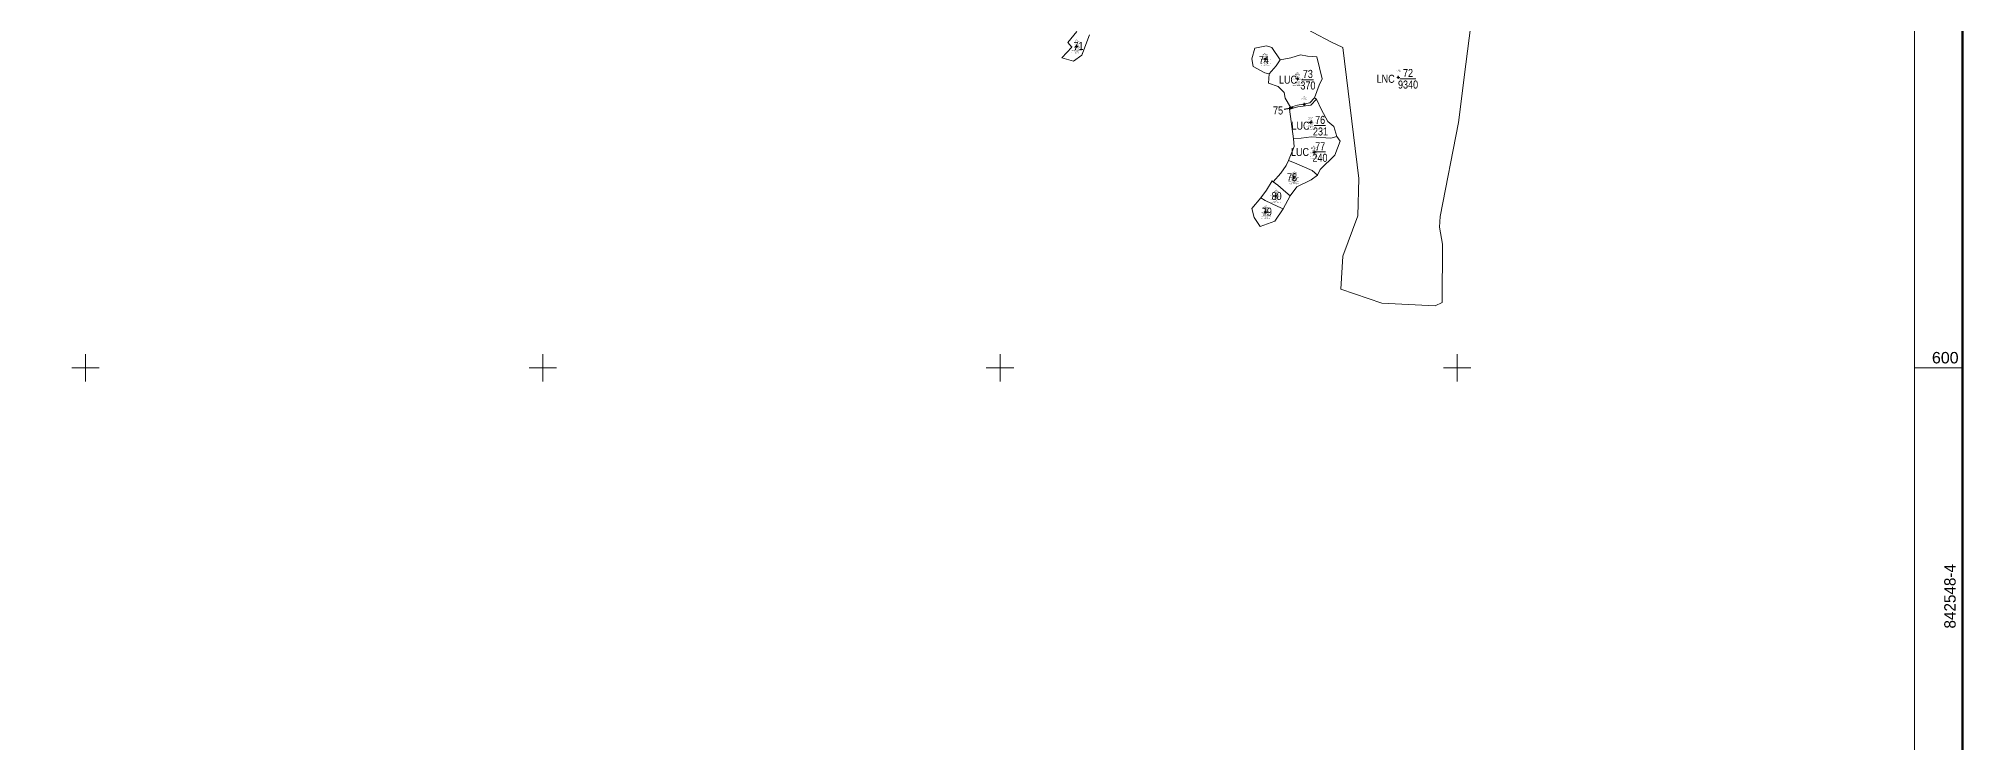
# Model space of a CAD drawing. Header units: metres. Extents: x 546779 to 548236, y 1839578 to 1841294.
# Drawn here: x 547379 to 548221, y 1840436 to 1840744 of the extents above; entities that cross this region are included whole.
import ezdxf
from ezdxf.enums import TextEntityAlignment as Align

# ---------------------------------------------------------------- set-up
doc = ezdxf.new("R2010")
doc.units = ezdxf.units.M
doc.header["$MEASUREMENT"] = 0
for name, color, linetype, lineweight in [('Level 10', 7, 'Continuous', 0), ('Level 11', 7, 'Continuous', 0), ('Level 13', 7, 'Continuous', 0), ('Level 15', 7, 'Continuous', 0), ('Level 56', 7, 'Continuous', 0), ('Level 60', 7, 'Continuous', 0), ('Level 61', 7, 'Continuous', 0)]:
    doc.layers.add(name, color=color, linetype=linetype, lineweight=lineweight)
doc.styles.add('Style-VHarial', font='VHarial.shx')
doc.styles.add('Style-vnarialNarrowI', font='vnarialNarrowI.shx')
doc.styles.add('Style-Vnavan', font='Vnavan.shx')
doc.styles.add('Style-Vntimei', font='Vntimei.shx')
doc.dimstyles.get("Standard").update_dxf_attribs({"dimtxt": 0.18, "dimasz": 0.18, "dimexe": 0.18, "dimexo": 0.0625, "dimgap": 0.09, "dimtad": 0, "dimtih": 1, "dimtoh": 1, "dimdec": 4, "dimzin": 0, "dimdsep": 46, "dimtxsty": 'Standard', "dimcen": 0.09, "dimadec": 0, "dimazin": 0, "dimtfac": 1, "dimtdec": 4, "dimtofl": 0, "dimtmove": 0, "dimatfit": 3, "dimfxl": 1, "dimtolj": 1, "dimtzin": 0, "dimarcsym": 0})

# ---------------------------------------------------------------- blocks, each defined once
blk = doc.blocks.new('N_THUA_91')
at = {"layer": 'Level 13', "color": 230, "linetype": 'Continuous', "lineweight": 0, "style": 'Style-vnarialNarrowI', "width": 0.98572}
blk.add_text('71', height=3.5, dxfattribs=at).set_placement((0.3, 0), align=Align.MIDDLE_CENTER)
blk = doc.blocks.new('N_THUA_92')
at = {"layer": 'Level 13', "color": 230, "linetype": 'Continuous', "lineweight": 13, "flags": 128}
blk.add_lwpolyline([(-1.43, 0), (5.55, 0)], dxfattribs=at)
at = {"layer": 'Level 13', "color": 230, "linetype": 'Continuous', "lineweight": 0, "style": 'Style-vnarialNarrowI', "width": 0.98572}
blk.add_text('LNC ', height=3.5, dxfattribs=at).set_placement((-2.56, 0), align=Align.MIDDLE_RIGHT)
blk.add_text('72', height=3.5, dxfattribs=at).set_placement((2.18, 0.78), align=Align.CENTER)
blk.add_text('9340', height=3.5, dxfattribs=at).set_placement((2.19, -0.78), align=Align.TOP_CENTER)
blk = doc.blocks.new('N_THUA_93')
at = {"layer": 'Level 13', "color": 230, "linetype": 'Continuous', "lineweight": 13, "flags": 128}
blk.add_lwpolyline([(-1.65, 0), (3.59, 0)], dxfattribs=at)
at = {"layer": 'Level 13', "color": 230, "linetype": 'Continuous', "lineweight": 0, "style": 'Style-vnarialNarrowI', "width": 0.98572}
blk.add_text('LUC ', height=3.5, dxfattribs=at).set_placement((-2.56, 0), align=Align.MIDDLE_RIGHT)
blk.add_text('73', height=3.5, dxfattribs=at).set_placement((1.08, 0.78), align=Align.CENTER)
blk.add_text('370', height=3.5, dxfattribs=at).set_placement((1.11, -0.78), align=Align.TOP_CENTER)
blk = doc.blocks.new('N_THUA_95')
at = {"layer": 'Level 13', "color": 230, "linetype": 'Continuous', "lineweight": 0, "style": 'Style-vnarialNarrowI', "width": 0.98572}
blk.add_text('74', height=3.5, dxfattribs=at).set_placement((0.1, 0), align=Align.MIDDLE_CENTER)
blk = doc.blocks.new('N_THUA_97')
at = {"layer": 'Level 13', "color": 230, "linetype": 'Continuous', "lineweight": 0, "style": 'Style-vnarialNarrowI', "width": 0.98572}
blk.add_text('75', height=3.5, dxfattribs=at).set_placement((0.14, 0), align=Align.MIDDLE_CENTER)
blk = doc.blocks.new('TerminatorOpen_0.5')
at = {"color": 0, "linetype": 'ByBlock', "lineweight": -2}
for q in [(-1, 0.25), (-1, 0), (-1, -0.25)]:
    blk.add_line((0, 0), q, dxfattribs=at)
blk = doc.blocks.new('N_THUA_98')
at = {"layer": 'Level 13', "color": 230, "linetype": 'Continuous', "lineweight": 13, "flags": 128}
blk.add_lwpolyline([(-1.68, 0), (3.28, 0)], dxfattribs=at)
at = {"layer": 'Level 13', "color": 230, "linetype": 'Continuous', "lineweight": 0, "style": 'Style-vnarialNarrowI', "width": 0.98572}
blk.add_text('LUC ', height=3.5, dxfattribs=at).set_placement((-2.57, -0.02), align=Align.MIDDLE_RIGHT)
blk.add_text('76', height=3.5, dxfattribs=at).set_placement((0.95, 0.76), align=Align.CENTER)
blk.add_text('231', height=3.5, dxfattribs=at).set_placement((1.1, -0.8), align=Align.TOP_CENTER)
blk = doc.blocks.new('N_THUA_99')
at = {"layer": 'Level 13', "color": 230, "linetype": 'Continuous', "lineweight": 13, "flags": 128}
blk.add_lwpolyline([(-1.65, 0), (3.59, 0)], dxfattribs=at)
at = {"layer": 'Level 13', "color": 230, "linetype": 'Continuous', "lineweight": 0, "style": 'Style-vnarialNarrowI', "width": 0.98572}
blk.add_text('LUC ', height=3.5, dxfattribs=at).set_placement((-2.56, 0), align=Align.MIDDLE_RIGHT)
blk.add_text('77', height=3.5, dxfattribs=at).set_placement((1.2, 0.78), align=Align.CENTER)
blk.add_text('240', height=3.5, dxfattribs=at).set_placement((1.11, -0.78), align=Align.TOP_CENTER)
blk = doc.blocks.new('N_THUA_101')
at = {"layer": 'Level 13', "color": 230, "linetype": 'Continuous', "lineweight": 0, "style": 'Style-vnarialNarrowI', "width": 0.98572}
blk.add_text('78', height=3.5, dxfattribs=at).set_placement((0.17, 0), align=Align.MIDDLE_CENTER)
blk = doc.blocks.new('N_THUA_103')
at = {"layer": 'Level 13', "color": 230, "linetype": 'Continuous', "lineweight": 0, "style": 'Style-vnarialNarrowI', "width": 0.98572}
blk.add_text('79', height=3.5, dxfattribs=at).set_placement((0.14, 0), align=Align.MIDDLE_CENTER)
blk = doc.blocks.new('N_THUA_105')
at = {"layer": 'Level 13', "color": 230, "linetype": 'Continuous', "lineweight": 0, "style": 'Style-vnarialNarrowI', "width": 0.98572}
blk.add_text('80', height=3.5, dxfattribs=at).set_placement((0.14, 0), align=Align.MIDDLE_CENTER)
blk = doc.blocks.new('CENTRD')
at = {"layer": 'Level 11', "linetype": 'Continuous', "lineweight": 0}
h = blk.add_hatch(color=3, dxfattribs=at)
edge = h.paths.add_edge_path()
edge.add_arc((0, 0), 1.5, 0, 360)
at = {"layer": 'Level 11', "color": 3, "linetype": 'Continuous', "lineweight": 0}
for p, q in [((-6, 0), (-13, 0)), ((0, 6), (-6, 0)), ((-6, 0), (0, -6)), ((0, 13), (0, 6)), ((6, 0), (0, 6)), ((0, -6), (6, 0)), ((13, 0), (6, 0)), ((0, -6), (0, -13))]:
    blk.add_line(p, q, dxfattribs=at)

msp = doc.modelspace()

# ---------------------------------------------------------------- linework, layer by layer
at = {"layer": 'Level 10', "color": 7, "linetype": 'Continuous', "lineweight": 0, "flags": 128}
for points in [[(548012.57, 1840801.47), (548003.81, 1840732.99)], [(547993.39, 1840628.69), (547990.32, 1840627.13), (547966.98, 1840628.41), (547949.02, 1840634.52), (547949.99, 1840649.01), (547956.55, 1840666.67), (547956.99, 1840682.91), (547949.95, 1840740.27), (547944.63, 1840742.81), (547929.29, 1840750.97), (547930.96, 1840762.8)], [(547833.64, 1840747.24), (547829.72, 1840742.48), (547831.48, 1840740.41), (547827.1, 1840735.71), (547832.1, 1840734.32), (547835.72, 1840736.89), (547839.08, 1840745.89)], [(547917.76, 1840728.76), (547915.84, 1840729.18), (547910.73, 1840731.91), (547910.1, 1840735.37), (547911.45, 1840740.08), (547916.63, 1840741.03), (547918.93, 1840740.35), (547922.58, 1840734.94)], [(547922.58, 1840734.94), (547920.86, 1840732.33), (547917.76, 1840728.76)], [(547937.53, 1840718.27), (547939.61, 1840723.74), (547940.97, 1840726.54), (547938.61, 1840736.17), (547934.45, 1840736.56), (547931.39, 1840737.14), (547927.26, 1840735.77), (547922.58, 1840734.94)], [(548003.81, 1840732.99), (548000.48, 1840707.48), (547992.46, 1840666.29)], [(547917.76, 1840728.76), (547917.38, 1840724.7), (547921.66, 1840723.24), (547924.23, 1840720.55), (547924.67, 1840718.12), (547927.1, 1840714.2)], [(547938.47, 1840717.7), (547935.92, 1840715.1), (547930.29, 1840714.26), (547926.65, 1840713.24)], [(547926.65, 1840713.24), (547927.1, 1840714.2)], [(547926.65, 1840713.24), (547928.43, 1840700.27)], [(547927.1, 1840714.2), (547930.07, 1840715.06), (547935.58, 1840716.05), (547937.53, 1840718.27)], [(547937.53, 1840718.27), (547938.47, 1840717.7)], [(547947.3, 1840701.37), (547945.95, 1840705.65), (547943.43, 1840707.88), (547940.57, 1840713.03), (547938.47, 1840717.7)], [(547928.43, 1840700.27), (547928.7, 1840696.94), (547926.18, 1840690.87)], [(547947.3, 1840701.37), (547944.63, 1840700.59), (547936.11, 1840701.14), (547931.68, 1840700.6), (547928.43, 1840700.27)], [(547938.91, 1840684.47), (547939.97, 1840686.93), (547946.51, 1840693.23), (547948.72, 1840699.29), (547947.3, 1840701.37)], [(547919.5, 1840681.42), (547922.89, 1840685.25), (547925.2, 1840688.58), (547926.18, 1840690.87)], [(547926.18, 1840690.87), (547928.74, 1840689.86), (547936.55, 1840686.46), (547938.91, 1840684.47)], [(547919.5, 1840681.42), (547919, 1840681.88), (547916.54, 1840677.87), (547914.02, 1840674.52)], [(547926.93, 1840675.4), (547925, 1840676.99), (547921.48, 1840680.01), (547919.5, 1840681.42)], [(547938.91, 1840684.47), (547936.15, 1840682.31), (547929.84, 1840679.28), (547926.93, 1840675.4)], [(547923.79, 1840669.65), (547920.23, 1840664.3), (547913.86, 1840662), (547911.22, 1840665.91), (547910.1, 1840669.81), (547914.02, 1840674.52)], [(547914.02, 1840674.52), (547915.93, 1840673.38), (547921.55, 1840670.75), (547923.79, 1840669.65)], [(547923.79, 1840669.65), (547926.93, 1840675.4)], [(547992.46, 1840666.29), (547992.3, 1840661.68), (547993.56, 1840654.2), (547993.39, 1840628.69)]]:
    msp.add_lwpolyline(points, dxfattribs=at)
at = {"layer": 'Level 60', "color": 7, "linetype": 'Continuous', "lineweight": 0, "flags": 128}
msp.add_lwpolyline([(546800, 1841200), (548200, 1841200), (548200, 1839800), (546800, 1839800), (546800, 1841200)], close=True, dxfattribs=at)
for points in [[(547400, 1840594), (547400, 1840606)], [(547600, 1840594), (547600, 1840606)], [(547800, 1840594), (547800, 1840606)], [(548000, 1840594), (548000, 1840606)], [(547394, 1840600), (547406, 1840600)], [(547594, 1840600), (547606, 1840600)], [(547794, 1840600), (547806, 1840600)], [(547994, 1840600), (548006, 1840600)], [(548200, 1840600), (548221, 1840600)]]:
    msp.add_lwpolyline(points, dxfattribs=at)
at = {"layer": 'Level 61', "color": 7, "linetype": 'Continuous', "lineweight": 140, "flags": 128}
msp.add_lwpolyline([(546779, 1841221), (548221, 1841221), (548221, 1839779), (546779, 1839779), (546779, 1841221)], close=True, dxfattribs=at)

# ---------------------------------------------------------------- block references
at = {"layer": 'Level 11', "color": 3, "linetype": 'Continuous', "lineweight": 0, "xscale": 0.04999813735168662, "yscale": 0.04999813735168662, "zscale": 0.04999813735168662}
for p in [(547833.54, 1840740.78), (547915.94, 1840735.17), (547930.1, 1840726.54), (547974.19, 1840727.23), (547933.04, 1840715.37), (547935.94, 1840707.4), (547937.36, 1840694.5), (547928.55, 1840683.51), (547920.71, 1840675.43), (547916.23, 1840668.18)]:
    msp.add_blockref('CENTRD', p, dxfattribs=at)
at = {"layer": 'Level 13', "color": 230, "linetype": 'Continuous', "lineweight": 0}
for name, p in [('N_THUA_91', (547834.03, 1840741.01)), ('N_THUA_95', (547915.34, 1840734.88)), ('N_THUA_93', (547933.57, 1840726.2)), ('N_THUA_92', (547976.29, 1840726.6)), ('N_THUA_97', (547921.48, 1840712.74)), ('N_THUA_98', (547939.06, 1840706.09)), ('N_THUA_99', (547938.83, 1840694.55)), ('N_THUA_101', (547927.55, 1840683.51)), ('N_THUA_105', (547920.85, 1840675.26)), ('N_THUA_103', (547916.6, 1840668.41))]:
    msp.add_blockref(name, p, dxfattribs=at)

# ---------------------------------------------------------------- texts
at = {"layer": 'Level 15', "color": 3, "linetype": 'Continuous', "lineweight": 0, "char_height": 0.3, "attachment_point": 5, "line_spacing_factor": 0.72, "style": 'Style-Vntimei'}
for s, insert in [('71\\PLUC\\PHå V¨n TiÒm\\PTh«n Xa Re\\P§ång Xa Re\\P1975\\P197236124\\P24/02/2006\\PC«ng an t∅nh Qu¶ng TrÞ\\PHå ThÞ D\xad¬ng\\P1975\\P197060551\\P24/05/1995\\PC«ng an t∅nh Qu¶ng TrÞ\\P75/5\\P05/10/2005\\PC«ng an x· H\xadíng T©n\\P', (547833.54, 1840740.73)), ('74\\PLUC\\PHå V¨n T¸t\\PTh«n Xa Re\\P§ång Xa Re\\P1968\\P191143129\\P05/05/1992\\PC«ng an t∅nh Qu¶ng TrÞ\\PHå ThÞ La Pang\\P1970\\P191143045\\P05/05/1992\\PC«ng an t∅nh Qu¶ng TrÞ\\P18/5\\P19/10/1998\\PC«ng an x· H\xadíng T©n\\P', (547915.94, 1840735.12)), ('73\\PLUC\\PHå V¨n T¸t\\PTh«n Xa Re\\P§ång Xa Re\\P1968\\P191143129\\P05/05/1992\\PC«ng an t∅nh Qu¶ng TrÞ\\PHå ThÞ La Pang\\P1970\\P191143045\\P05/05/1992\\PC«ng an t∅nh Qu¶ng TrÞ\\P18/5\\P19/10/1998\\PC«ng an x· H\xadíng T©n\\P', (547930.1, 1840726.49)), ('76\\PLUC\\PHå V¨n T¸t\\PTh«n Xa Re\\P§ång Xa Re\\P1968\\P191143129\\P05/05/1992\\PC«ng an t∅nh Qu¶ng TrÞ\\PHå ThÞ La Pang\\P1970\\P191143045\\P05/05/1992\\PC«ng an t∅nh Qu¶ng TrÞ\\P18/5\\P19/10/1998\\PC«ng an x· H\xadíng T©n\\P', (547935.94, 1840707.35)), ('77\\PLUC\\PHå V¨n T¸t\\PTh«n Xa Re\\P§ång Xa Re\\P1968\\P191143129\\P05/05/1992\\PC«ng an t∅nh Qu¶ng TrÞ\\PHå ThÞ La Pang\\P1970\\P191143045\\P05/05/1992\\PC«ng an t∅nh Qu¶ng TrÞ\\P18/5\\P19/10/1998\\PC«ng an x· H\xadíng T©n\\P', (547937.36, 1840694.45)), ('78\\PLUC\\PHå V¨n T¸t\\PTh«n Xa Re\\P§ång Xa Re\\P1968\\P191143129\\P05/05/1992\\PC«ng an t∅nh Qu¶ng TrÞ\\PHå ThÞ La Pang\\P1970\\P191143045\\P05/05/1992\\PC«ng an t∅nh Qu¶ng TrÞ\\P18/5\\P19/10/1998\\PC«ng an x· H\xadíng T©n\\P', (547928.55, 1840683.46)), ('79\\PLUC\\PHå V¨n T¸t\\PTh«n Xa Re\\P§ång Xa Re\\P1968\\P191143129\\P05/05/1992\\PC«ng an t∅nh Qu¶ng TrÞ\\PHå ThÞ La Pang\\P1970\\P191143045\\P05/05/1992\\PC«ng an t∅nh Qu¶ng TrÞ\\P18/5\\P19/10/1998\\PC«ng an x· H\xadíng T©n\\P', (547916.23, 1840668.13)), ('80\\PLUC\\PHå V¨n T¸t\\PTh«n Xa Re\\P§ång Xa Re\\P1968\\P191143129\\P05/05/1992\\PC«ng an t∅nh Qu¶ng TrÞ\\PHå ThÞ La Pang\\P1970\\P191143045\\P05/05/1992\\PC«ng an t∅nh Qu¶ng TrÞ\\P18/5\\P19/10/1998\\PC«ng an x· H\xadíng T©n\\P', (547920.71, 1840675.38))]:
    msp.add_mtext(s, dxfattribs=dict(at, insert=insert))
at = {"layer": 'Level 15', "color": 3, "linetype": 'Continuous', "lineweight": 0, "char_height": 0.3, "attachment_point": 5, "style": 'Style-Vntimei'}
for s, insert in [('72\\PLNC\\PHå Ai Phao\\PTh«n Xa Re\\P \\P \\P \\P \\P \\P \\P \\P \\P \\P \\P \\P \\P \\P', (547974.19, 1840727.18)), ('75\\PDCS\\PUBND x·\\PTh«n Xa Re\\P \\P \\P \\P \\P \\P \\P \\P \\P \\P \\P \\P \\P \\P', (547933.04, 1840715.32))]:
    msp.add_mtext(s, dxfattribs=dict(at, insert=insert))
at = {"layer": 'Level 56', "color": 7, "linetype": 'Continuous', "lineweight": 0, "style": 'Style-VHarial'}
msp.add_text('600', height=5, dxfattribs=at).set_placement((548219.28, 1840602), align=Align.RIGHT)
at = {"layer": 'Level 56', "color": 7, "linetype": 'Continuous', "lineweight": 0, "style": 'Style-Vnavan'}
msp.add_text('842548-4', height=5, rotation=90, dxfattribs=at).set_placement((548218, 1840500.04), align=Align.CENTER)

# ---------------------------------------------------------------- leaders
at = {"layer": 'Level 13', "color": 230, "linetype": 'Continuous', "lineweight": 13}
msp.add_leader([(547928.28, 1840713.94), (547924.34, 1840713.09)], dimstyle='Standard', override={"dimtxt": 1.75, "dimasz": 1.75, "dimgap": 0, "dimtxsty": 'Style-Vntimei', "dimldrblk": 'TerminatorOpen_0.5'}, dxfattribs=at)

doc.saveas('drawing.dxf')
